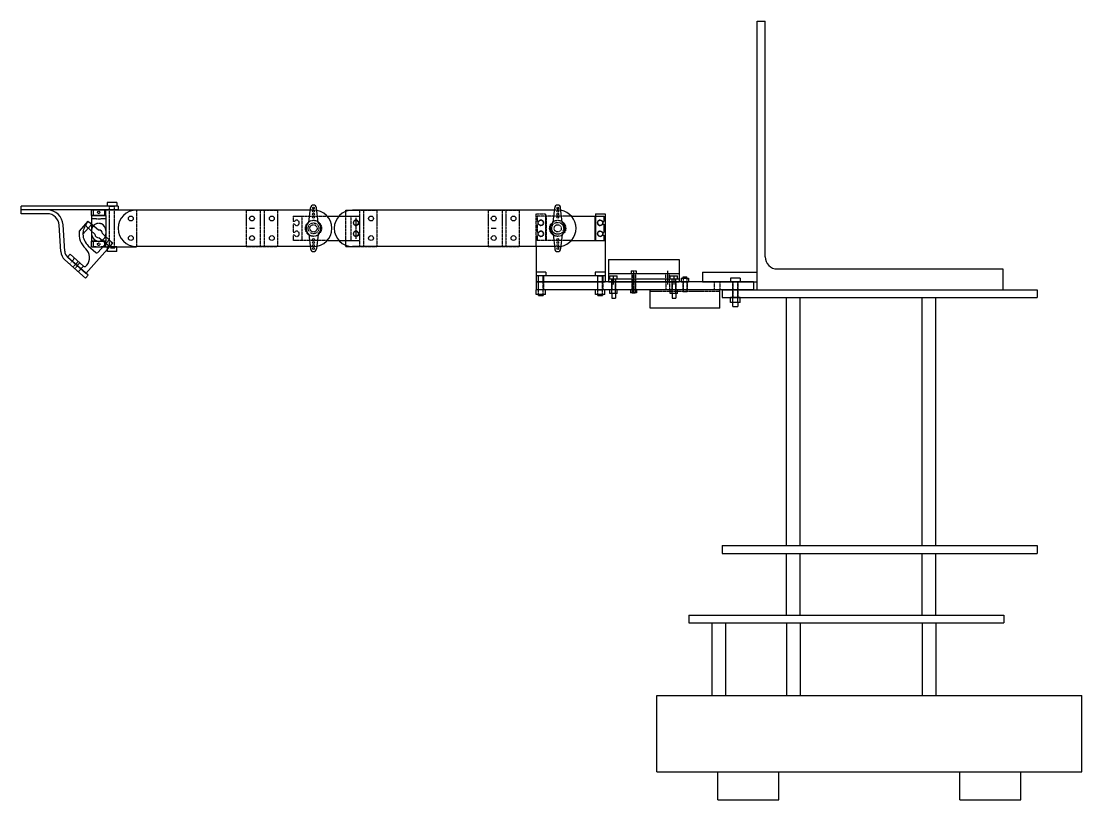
# Model space of a CAD drawing. Header units: millimetres. Extents: x 10529 to 14419, y 483 to 2820.
# Drawn here: x 11382 to 12251, y 489 to 1127 of the extents above; entities that cross this region are included whole.
import ezdxf

# ---------------------------------------------------------------- set-up
doc = ezdxf.new("R2010")
doc.units = ezdxf.units.MM
doc.header["$MEASUREMENT"] = 0
doc.linetypes.add('CENTER', pattern=[2, 1.25, -0.25, 0.25, -0.25])
doc.linetypes.add('HIDDEN', pattern=[0.375, 0.25, -0.125])
for name, color, linetype in [('Arduino', 181, 'Continuous'), ('Arm', 211, 'Continuous'), ('Batteries', 5, 'Continuous'), ('Bolt', 104, 'Continuous'), ('Centerline', 1, 'CENTER'), ('Connectors', 40, 'Continuous'), ('Hidden', 1, 'HIDDEN'), ('Platform', 3, 'Continuous'), ('Servo', 2, 'Continuous'), ('Servo1Holder', 183, 'Continuous'), ('Turtlebot', 4, 'Continuous')]:
    doc.layers.add(name, color=color, linetype=linetype)

msp = doc.modelspace()

# ---------------------------------------------------------------- linework, layer by layer
for p, q in [((11454.13579, 975.62057), (11458.43579, 975.62057)), ((11568.92528, 957.39557), (11572.92528, 957.39557)), ((11766.92528, 957.39557), (11770.92528, 957.39557)), ((11454.45579, 942.34557), (11458.43579, 942.34557)), ((11853.89579, 918.43236), (11858.19579, 918.43236)), ((11964.62079, 913.43236), (11968.97079, 913.43236)), ((11854.05579, 907.08236), (11858.03579, 907.08236)), ((11964.80579, 900.58236), (11968.78579, 900.58236))]:
    msp.add_line(p, q)
at = {"layer": 'Arduino'}
for p, q in [((11863.04579, 931.83236), (11920.74579, 931.83236)), ((11863.04579, 931.83236), (11863.04579, 913.43236)), ((11920.74579, 931.83236), (11920.74579, 913.43236)), ((11863.04579, 920.43236), (11920.74579, 920.43236)), ((11863.04579, 916.03236), (11920.74579, 916.03236)), ((11863.04579, 913.43236), (11920.74579, 913.43236))]:
    msp.add_line(p, q, dxfattribs=at)
at = {"layer": 'Arm'}
for p, q in [((11381.92079, 972.44557), (11381.92079, 975.62057)), ((11461.29579, 975.62057), (11381.92079, 975.62057)), ((11461.29579, 975.62057), (11461.29579, 972.44557)), ((11461.29579, 972.44557), (11381.92079, 972.44557)), ((11381.94433, 969.3609), (11381.94885, 972.53589)), ((11403.12435, 969.33076), (11381.94433, 969.3609)), ((11403.12887, 972.50576), (11381.94885, 972.53589)), ((11621.29579, 972.39557), (11476.29579, 972.39557)), ((11818.69729, 972.39557), (11653.29579, 972.39557)), ((11414.39334, 938.35065), (11413.09199, 959.93266)), ((11417.56258, 938.54175), (11416.26124, 960.12375)), ((11621.29579, 942.39557), (11476.29579, 942.39557)), ((11818.69729, 942.39557), (11653.29579, 942.39557)), ((11434.5514, 916.57164), (11417.74256, 931.46869)), ((11436.65727, 918.94776), (11419.84842, 933.84482)), ((11436.65727, 918.94776), (11434.5514, 916.57164))]:
    msp.add_line(p, q, dxfattribs=at)
for centre in [(11471.65829, 965.39557), (11570.92528, 965.39557), (11587.15028, 965.39557), (11668.44579, 965.39557), (11768.92528, 965.39557), (11785.15028, 965.39557), (11656.04579, 961.89557), (11471.65829, 949.39557), (11570.92528, 949.39557), (11587.15028, 949.39557), (11656.04579, 952.89557), (11668.44579, 949.39557), (11768.92528, 949.39557), (11785.15028, 949.39557)]:
    msp.add_circle(centre, 2, dxfattribs=at)
for centre, radius, start, end in [((11403.11012, 959.33077), 10, 3.45062866, 89.91848108), ((11403.11012, 959.33077), 13.175, 3.45062866, 89.91848108), ((11476.29579, 957.39557), 15, 90, 270), ((11621.29579, 957.39557), 15, 270, 90), ((11653.29579, 957.39557), 15, 90, 270), ((11821.29579, 957.39557), 15, 280.08076318, 79.91923682), ((11424.37521, 938.95254), 10, 183.45062866, 228.45062866), ((11424.37521, 938.95254), 6.825, 183.45062866, 228.45062866)]:
    msp.add_arc(centre, radius, start, end, dxfattribs=at)
at = {"layer": 'Batteries'}
for p, q in [((11897.04579, 892.08236), (11897.04579, 907.08236)), ((11954.04579, 907.08236), (11897.04579, 907.08236)), ((11954.04579, 892.08236), (11954.04579, 907.08236)), ((11954.04579, 892.08236), (11897.04579, 892.08236))]:
    msp.add_line(p, q, dxfattribs=at)
at = {"layer": 'Bolt'}
for p, q in [((11452.28579, 978.62057), (11452.28579, 975.62057)), ((11460.28579, 978.62057), (11452.28579, 978.62057)), ((11460.28579, 975.62057), (11452.28579, 975.62057)), ((11460.28579, 978.62057), (11460.28579, 975.62057)), ((11452.57079, 938.34557), (11452.57079, 942.34557)), ((11460.32079, 942.34557), (11452.57079, 942.34557)), ((11460.32079, 938.34557), (11452.57079, 938.34557)), ((11460.32079, 938.34557), (11460.32079, 942.34557)), ((11803.54579, 921.43236), (11803.54579, 918.43236)), ((11811.54579, 921.43236), (11803.54579, 921.43236)), ((11811.54579, 921.43236), (11811.54579, 918.43236)), ((11852.04579, 921.43236), (11852.04579, 918.43236)), ((11860.04579, 921.43236), (11852.04579, 921.43236)), ((11860.04579, 921.43236), (11860.04579, 918.43236)), ((11811.54579, 918.43236), (11803.54579, 918.43236)), ((11860.04579, 918.43236), (11852.04579, 918.43236)), ((11864.04579, 916.03236), (11864.04579, 918.53236)), ((11864.04579, 918.53236), (11870.04579, 918.53236)), ((11864.04579, 916.03236), (11870.04579, 916.03236)), ((11870.04579, 916.03236), (11870.04579, 918.53236)), ((11913.54579, 918.53236), (11919.54579, 918.53236)), ((11913.54579, 916.03236), (11913.54579, 918.53236)), ((11913.54579, 916.03236), (11919.54579, 916.03236)), ((11919.54579, 916.03236), (11919.54579, 918.53236)), ((11922.54579, 916.63236), (11928.54579, 916.63236)), ((11922.54579, 916.63236), (11922.54579, 913.43236)), ((11922.54579, 913.43236), (11928.54579, 913.43236)), ((11924.05579, 917.58236), (11927.03579, 917.58236)), ((11924.05579, 916.63236), (11924.05579, 917.58236)), ((11927.03579, 916.63236), (11927.03579, 917.58236)), ((11928.54579, 916.63236), (11928.54579, 913.43236)), ((11962.79579, 916.43236), (11962.79579, 913.43236)), ((11970.79579, 916.43236), (11962.79579, 916.43236)), ((11970.79579, 913.43236), (11962.79579, 913.43236)), ((11970.79579, 916.43236), (11970.79579, 913.43236)), ((11803.67079, 903.08236), (11803.67079, 907.08236)), ((11811.42079, 907.08236), (11803.67079, 907.08236)), ((11811.42079, 903.08236), (11811.42079, 907.08236)), ((11852.17079, 903.08236), (11852.17079, 907.08236)), ((11859.92079, 907.08236), (11852.17079, 907.08236)), ((11859.92079, 903.08236), (11859.92079, 907.08236)), ((11864.04579, 903.88236), (11864.04579, 907.08236)), ((11870.04579, 903.88236), (11864.04579, 903.88236)), ((11865.55579, 903.88236), (11865.55579, 900.03236)), ((11868.53579, 903.88236), (11868.53579, 900.03236)), ((11870.04579, 903.88236), (11870.04579, 907.08236)), ((11880.94579, 907.08236), (11880.94579, 904.58236)), ((11885.94579, 904.58236), (11880.94579, 904.58236)), ((11882.20579, 904.43236), (11882.20579, 904.58236)), ((11882.20579, 904.43236), (11884.68579, 904.43236)), ((11884.68579, 904.43236), (11884.68579, 904.58236)), ((11885.94579, 907.08236), (11885.94579, 904.58236)), ((11913.54579, 903.88236), (11913.54579, 907.08236)), ((11919.54579, 903.88236), (11913.54579, 903.88236)), ((11915.05579, 903.88236), (11915.05579, 900.03236)), ((11918.03579, 903.88236), (11918.03579, 900.03236)), ((11919.54579, 903.88236), (11919.54579, 907.08236)), ((11923.74579, 905.58236), (11927.34579, 905.58236)), ((11811.42079, 903.08236), (11803.67079, 903.08236)), ((11805.55579, 902.43236), (11805.55579, 903.08236)), ((11805.55579, 902.43236), (11809.53579, 902.43236)), ((11809.53579, 903.08236), (11809.53579, 902.43236)), ((11859.92079, 903.08236), (11852.17079, 903.08236)), ((11854.05579, 902.43236), (11854.05579, 903.08236)), ((11854.05579, 902.43236), (11858.03579, 902.43236)), ((11858.03579, 903.08236), (11858.03579, 902.43236)), ((11865.55579, 900.03236), (11868.53579, 900.03236)), ((11915.05579, 900.03236), (11918.03579, 900.03236)), ((11962.92079, 896.58236), (11962.92079, 900.58236)), ((11970.67079, 900.58236), (11962.92079, 900.58236)), ((11970.67079, 896.58236), (11962.92079, 896.58236)), ((11964.80579, 893.43236), (11964.80579, 896.58236)), ((11968.78579, 896.58236), (11968.78579, 893.43236)), ((11970.67079, 896.58236), (11970.67079, 900.58236)), ((11964.80579, 893.43236), (11968.78579, 893.43236))]:
    msp.add_line(p, q, dxfattribs=at)
at = {"layer": 'Centerline'}
for p, q in [((11656.04579, 966.04557), (11656.04579, 948.74557)), ((11883.44579, 922.43236), (11883.44579, 904.58236)), ((11911.24579, 922.43236), (11911.24579, 911.43236)), ((11865.55579, 903.88236), (11865.55579, 916.03236)), ((11867.04579, 911.43236), (11867.04579, 918.03236)), ((11868.53579, 903.88236), (11868.53579, 916.03236)), ((11915.05579, 903.88236), (11915.05579, 916.03236)), ((11916.54579, 918.03236), (11916.54579, 911.43236)), ((11918.03579, 903.88236), (11918.03579, 916.03236))]:
    msp.add_line(p, q, dxfattribs=at)
at = {"layer": 'Connectors'}
for p, q in [((11439.54579, 972.44557), (11476.29579, 972.44557)), ((11439.54579, 967.89557), (11439.54579, 972.44557)), ((11439.54579, 967.89557), (11451.29579, 967.89557)), ((11451.29579, 967.89557), (11451.29579, 972.44557)), ((11436.60579, 963.25354), (11429.46216, 955.19314)), ((11439.5432, 960.65022), (11432.45487, 952.65222)), ((11436.60579, 963.25354), (11439.5432, 960.65022)), ((11439.54579, 942.34557), (11439.54579, 946.89557)), ((11439.54579, 946.89557), (11451.29579, 946.89557)), ((11453.9496, 947.88237), (11445.01869, 937.80532)), ((11451.29579, 946.89557), (11447.6338, 946.89557)), ((11451.29579, 942.34557), (11451.29579, 946.89557)), ((11453.9496, 947.88237), (11456.88675, 945.27928)), ((11456.88675, 945.27928), (11434.91701, 920.49009)), ((11436.82059, 943.06667), (11442.90121, 937.67764)), ((11439.54579, 942.34557), (11476.29579, 942.34557)), ((11419.84842, 933.84482), (11421.95429, 936.22094)), ((11419.84842, 933.84482), (11434.91701, 920.49009)), ((11432.96316, 926.46419), (11421.95429, 936.22094)), ((11435.53694, 927.10673), (11435.08063, 926.59187))]:
    msp.add_line(p, q, dxfattribs=at)
for centre, radius, start, end in [((11445.42079, 952.77057), 16.14146, 171.36822592, 228.45062866), ((11445.42079, 952.77057), 12.96646, 180.522957, 228.45062866), ((11428.3308, 933.48734), 9.625, 318.42424488, 48.45062866), ((11443.89611, 938.80021), 1.5, 228.45062866, 318.45062866), ((11433.95805, 927.58677), 1.5, 228.45062866, 318.45062866)]:
    msp.add_arc(centre, radius, start, end, dxfattribs=at)
at = {"layer": 'Hidden'}
for p, q in [((11454.29579, 942.34557), (11454.29579, 975.62057)), ((11458.29579, 942.34557), (11458.29579, 975.62057)), ((11443.62236, 965.19557), (11447.21923, 965.19557)), ((11476.29579, 972.44557), (11476.29579, 942.34557)), ((11566.28778, 972.39557), (11566.28778, 942.39557)), ((11566.28778, 972.39557), (11591.78778, 972.39557)), ((11577.75028, 972.39557), (11577.75028, 942.39557)), ((11580.92528, 972.39557), (11580.92528, 942.39557)), ((11591.78778, 972.39557), (11591.78778, 942.39557)), ((11604.54579, 967.39557), (11604.54579, 963.04557)), ((11604.54579, 967.39557), (11632.47613, 967.39557)), ((11611.79579, 967.39557), (11611.79579, 947.39557)), ((11647.68329, 942.39557), (11647.68329, 972.39557)), ((11647.68329, 972.39557), (11673.08329, 972.39557)), ((11651.79579, 967.39557), (11651.79579, 947.39557)), ((11659.04579, 972.39557), (11659.04579, 942.39557)), ((11659.04579, 967.39557), (11659.04579, 963.04557)), ((11662.22079, 972.39557), (11662.22079, 942.39557)), ((11673.08329, 972.39557), (11673.08329, 942.39557)), ((11764.28778, 972.39557), (11764.28778, 942.39557)), ((11764.28778, 972.39557), (11789.78778, 972.39557)), ((11775.75028, 972.39557), (11775.75028, 942.39557)), ((11778.92528, 972.39557), (11778.92528, 942.39557)), ((11789.78778, 972.39557), (11789.78778, 942.39557)), ((11803.54579, 969.39557), (11811.29579, 969.39557)), ((11803.54579, 942.39557), (11803.54579, 969.39557)), ((11804.54579, 967.39557), (11804.54579, 963.04557)), ((11832.47613, 967.39557), (11804.54579, 967.39557)), ((11811.29579, 969.39557), (11811.29579, 947.39557)), ((11811.79579, 967.39557), (11811.79579, 947.39557)), ((11821.29579, 972.39557), (11818.69729, 972.39557)), ((11605.7292, 963.04557), (11604.54579, 963.04557)), ((11604.54579, 960.74557), (11604.54579, 954.04557)), ((11605.7292, 960.74557), (11604.54579, 960.74557)), ((11657.86238, 963.04557), (11659.04579, 963.04557)), ((11657.86238, 960.74557), (11659.04579, 960.74557)), ((11659.04579, 960.74557), (11659.04579, 954.04557)), ((11805.7292, 963.04557), (11804.54579, 963.04557)), ((11804.54579, 960.74557), (11804.54579, 954.04557)), ((11805.7292, 960.74557), (11804.54579, 960.74557)), ((11443.20833, 946.89557), (11447.6338, 946.89557)), ((11605.7292, 954.04557), (11604.54579, 954.04557)), ((11604.54579, 951.74557), (11604.54579, 947.39557)), ((11605.7292, 951.74557), (11604.54579, 951.74557)), ((11632.47613, 947.39557), (11604.54579, 947.39557)), ((11657.86238, 954.04557), (11659.04579, 954.04557)), ((11657.86238, 951.74557), (11659.04579, 951.74557)), ((11659.04579, 951.74557), (11659.04579, 947.39557)), ((11832.47613, 947.39557), (11803.54579, 947.39557)), ((11805.7292, 954.04557), (11804.54579, 954.04557)), ((11804.54579, 951.74557), (11804.54579, 947.39557)), ((11805.7292, 951.74557), (11804.54579, 951.74557)), ((11443.37868, 942.34557), (11447.46413, 942.34557)), ((11455.04579, 941.34557), (11458.97045, 941.34557)), ((11566.28778, 942.39557), (11591.78778, 942.39557)), ((11647.68329, 942.39557), (11673.08329, 942.39557)), ((11764.28778, 942.39557), (11789.78778, 942.39557)), ((11821.29579, 942.39557), (11818.69729, 942.39557)), ((11421.48448, 928.15237), (11425.69621, 932.90461)), ((11424.47802, 925.49931), (11428.68975, 930.25155)), ((11425.75788, 924.36501), (11429.96962, 929.11725)), ((11428.75142, 921.71195), (11432.96316, 926.46419)), ((11428.75142, 921.71195), (11432.96316, 926.46419)), ((11881.44579, 922.43236), (11885.44579, 922.43236)), ((11881.44579, 922.43236), (11881.44579, 920.43236)), ((11885.44579, 922.43236), (11885.44579, 920.43236)), ((11805.39579, 918.43236), (11805.39579, 913.43236)), ((11805.39579, 913.43236), (11805.39579, 907.08236)), ((11805.55579, 903.08236), (11805.55579, 918.43236)), ((11809.53579, 903.08236), (11809.53579, 918.43236)), ((11809.69579, 918.43236), (11809.69579, 913.43236)), ((11809.69579, 913.43236), (11809.69579, 907.08236)), ((11853.89579, 918.43236), (11853.89579, 913.43236)), ((11853.89579, 913.43236), (11853.89579, 907.08236)), ((11854.05579, 903.08236), (11854.05579, 918.43236)), ((11858.03579, 903.08236), (11858.03579, 918.43236)), ((11858.19579, 918.43236), (11858.19579, 913.43236)), ((11858.19579, 913.43236), (11858.19579, 907.08236)), ((11865.54579, 916.03236), (11865.54579, 913.43236)), ((11865.54579, 913.43236), (11865.54579, 907.08236)), ((11868.54579, 916.03236), (11868.54579, 913.43236)), ((11868.54579, 913.43236), (11868.54579, 907.08236)), ((11881.94579, 920.43236), (11881.94579, 913.43236)), ((11881.94579, 913.43236), (11881.94579, 907.08236)), ((11882.20579, 920.43236), (11882.20579, 904.58236)), ((11884.68579, 920.43236), (11884.68579, 904.58236)), ((11884.94579, 920.43236), (11884.94579, 913.43236)), ((11884.94579, 913.43236), (11884.94579, 907.08236)), ((11909.74579, 913.43236), (11909.74579, 920.43236)), ((11909.74579, 913.43236), (11909.74579, 907.08236)), ((11912.74579, 913.43236), (11912.74579, 920.43236)), ((11912.74579, 913.43236), (11912.74579, 907.08236)), ((11915.04579, 913.43236), (11915.04579, 916.03236)), ((11915.04579, 913.43236), (11915.04579, 907.08236)), ((11918.04579, 913.43236), (11918.04579, 916.03236)), ((11918.04579, 913.43236), (11918.04579, 907.08236)), ((11923.74579, 913.43236), (11923.74579, 907.08236)), ((11924.05579, 916.63236), (11924.05579, 905.89236)), ((11927.03579, 916.63236), (11927.03579, 905.89236)), ((11927.34579, 913.43236), (11927.34579, 907.08236)), ((11949.54579, 913.43236), (11949.54579, 907.08236)), ((11954.04579, 913.43236), (11954.04579, 907.08236)), ((11964.62079, 913.43236), (11964.62079, 900.58236)), ((11964.62079, 913.43236), (11964.62079, 907.08236)), ((11964.80579, 896.58236), (11964.80579, 913.43236)), ((11968.78579, 896.58236), (11968.78579, 913.43236)), ((11968.97079, 913.43236), (11968.97079, 900.58236)), ((11968.97079, 913.43236), (11968.97079, 907.08236)), ((11954.04579, 905.58236), (11897.04579, 905.58236)), ((11923.74579, 905.58236), (11923.74579, 907.08236)), ((11923.74579, 905.58236), (11924.05579, 905.89236)), ((11927.34579, 905.58236), (11927.03579, 905.89236)), ((11927.34579, 905.58236), (11927.34579, 907.08236))]:
    msp.add_line(p, q, dxfattribs=at)
for centre, radius in [((11621.29579, 957.39557), 6.585), ((11621.29579, 957.39557), 4.4), ((11621.29579, 957.39557), 2.95), ((11807.54579, 961.89557), 2.15), ((11821.29579, 957.39557), 6.585), ((11821.29579, 957.39557), 4.9), ((11821.29579, 957.39557), 2.95), ((11807.54579, 952.89557), 2.15), ((11445.42079, 944.39557), 1)]:
    msp.add_circle(centre, radius, dxfattribs=at)
for centre, radius, start, end in [((11821.29579, 957.39557), 15, 79.91923682, 90), ((11445.42079, 952.77057), 12.96646, 129.58388405, 180.522957), ((11445.42079, 955.52057), 5.875, 68.7920944, 111.19839508), ((11607.54579, 961.89557), 2.15, 212.336026, 147.663974), ((11656.04579, 961.89557), 2.15, 32.336026, 327.663974), ((11807.54579, 961.89557), 2.15, 212.336026, 147.663974), ((11445.42079, 952.77057), 5.875, 247.70418674, 292.30096129), ((11607.54579, 952.89557), 2.15, 212.336026, 147.663974), ((11656.04579, 952.89557), 2.15, 32.336026, 327.663974), ((11807.54579, 952.89557), 2.15, 212.336026, 147.663974), ((11821.29579, 957.39557), 15, 270, 280.08076318)]:
    msp.add_arc(centre, radius, start, end, dxfattribs=at)
at = {"layer": 'Platform'}
for p, q in [((11981.79579, 913.43236), (11803.54579, 913.43236)), ((11803.54579, 913.43236), (11803.54579, 907.08236)), ((11981.79579, 913.43236), (11981.79579, 907.08236)), ((11981.79579, 907.08236), (11803.54579, 907.08236))]:
    msp.add_line(p, q, dxfattribs=at)
at = {"layer": 'Servo'}
for p, q in [((11617.50371, 962.17366), (11618.89579, 974.09557)), ((11625.08787, 962.17366), (11623.69579, 974.09557)), ((11817.50371, 962.17366), (11818.89579, 974.09557)), ((11825.08787, 962.17366), (11823.69579, 974.09557)), ((11439.54579, 967.89557), (11439.54579, 946.89557)), ((11451.29579, 967.89557), (11439.54579, 967.89557)), ((11443.62236, 965.19557), (11439.54579, 965.19557)), ((11440.74079, 972.44557), (11440.74079, 967.89557)), ((11450.10079, 972.44557), (11440.74079, 972.44557)), ((11451.29579, 965.19557), (11447.21923, 965.19557)), ((11450.10079, 972.44557), (11450.10079, 967.89557)), ((11451.29579, 967.89557), (11451.29579, 946.89557)), ((11632.47613, 967.39557), (11659.04579, 967.39557)), ((11832.47613, 967.39557), (11859.04579, 967.39557)), ((11851.79579, 967.39557), (11851.79579, 947.39557)), ((11859.04579, 967.39557), (11859.04579, 963.04557)), ((11435.45042, 958.93451), (11442.21467, 952.47194)), ((11445.33202, 955.98934), (11438.04679, 961.97644)), ((11857.86238, 963.04557), (11859.04579, 963.04557)), ((11857.86238, 960.74557), (11859.04579, 960.74557)), ((11859.04579, 960.74557), (11859.04579, 954.04557)), ((11443.20833, 946.89557), (11439.54579, 946.89557)), ((11440.74079, 946.89557), (11440.74079, 942.34557)), ((11452.7381, 943.61308), (11445.50957, 949.55179)), ((11448.62692, 953.0692), (11455.44602, 946.55615)), ((11450.10079, 946.89557), (11450.10079, 942.34557)), ((11617.50371, 952.61748), (11618.89579, 940.69557)), ((11625.08787, 952.61748), (11623.69579, 940.69557)), ((11632.47613, 947.39557), (11659.04579, 947.39557)), ((11817.50371, 952.61748), (11818.89579, 940.69557)), ((11825.08787, 952.61748), (11823.69579, 940.69557)), ((11832.47613, 947.39557), (11859.04579, 947.39557)), ((11857.86238, 954.04557), (11859.04579, 954.04557)), ((11857.86238, 951.74557), (11859.04579, 951.74557)), ((11859.04579, 951.74557), (11859.04579, 947.39557)), ((11443.37868, 942.34557), (11440.74079, 942.34557)), ((11450.10079, 942.34557), (11447.46413, 942.34557))]:
    msp.add_line(p, q, dxfattribs=at)
for centre, radius in [((11621.29579, 973.99557), 0.75), ((11821.29579, 973.99557), 0.75), ((11445.42079, 970.39557), 1), ((11621.29579, 971.49557), 0.75), ((11621.29579, 968.99557), 0.75), ((11621.29579, 966.49557), 0.75), ((11821.29579, 971.49557), 0.75), ((11821.29579, 968.99557), 0.75), ((11821.29579, 966.49557), 0.75), ((11621.29579, 948.29557), 0.75), ((11821.29579, 948.29557), 0.75), ((11621.29579, 945.79557), 0.75), ((11621.29579, 943.29557), 0.75), ((11621.29579, 940.79557), 0.75), ((11821.29579, 945.79557), 0.75), ((11821.29579, 943.29557), 0.75), ((11821.29579, 940.79557), 0.75)]:
    msp.add_circle(centre, radius, dxfattribs=at)
for centre, radius, start, end in [((11621.29579, 974.09557), 2.4, 0, 180), ((11821.29579, 974.09557), 2.4, 0, 180), ((11436.77695, 960.43128), 2, 50.58618922, 228.45062866), ((11445.42079, 955.52057), 5.875, 111.19839508, 180), ((11445.42079, 952.77057), 3.22, 5.32140383, 91.57985348), ((11445.42079, 955.52057), 5.875, 0, 68.7920944), ((11621.29579, 957.39557), 6.1, 128.43689974, 231.56310026), ((11621.29579, 957.39557), 6.1, 308.43689974, 51.56310026), ((11821.29579, 957.39557), 6.1, 128.43689974, 231.56310026), ((11821.29579, 957.39557), 6.1, 308.43689974, 51.56310026), ((11856.04579, 961.89557), 2.15, 32.336026, 327.663974), ((11445.42079, 952.77057), 5.875, 180, 247.70418674), ((11445.42079, 952.77057), 3.22, 185.32140383, 271.57985348), ((11445.42079, 952.77057), 5.875, 292.30096129, 0), ((11856.04579, 952.89557), 2.15, 32.336026, 327.663974), ((11454.06463, 945.10985), 2, 228.45062866, 46.3150681), ((11621.29579, 940.69557), 2.4, 180, 0), ((11821.29579, 940.69557), 2.4, 180, 0)]:
    msp.add_arc(centre, radius, start, end, dxfattribs=at)
at = {"layer": 'Servo1Holder'}
for p, q in [((11852.29579, 969.39557), (11860.04579, 969.39557)), ((11852.29579, 969.39557), (11852.29579, 967.39557)), ((11852.29579, 969.39557), (11852.29579, 947.39557)), ((11860.04579, 969.39557), (11860.04579, 913.43236)), ((11832.47613, 947.39557), (11860.04579, 947.39557)), ((11803.54579, 942.39557), (11803.54579, 913.43236)), ((11860.04579, 918.43236), (11803.54579, 918.43236)), ((11803.54579, 913.43236), (11860.04579, 913.43236))]:
    msp.add_line(p, q, dxfattribs=at)
for centre in [(11856.04579, 961.89557), (11856.04579, 952.89557)]:
    msp.add_circle(centre, 2.15, dxfattribs=at)
at = {"layer": 'Turtlebot'}
for p, q in [((11984.78579, 1127.08236), (11991.25579, 1127.08236)), ((11984.78579, 907.08236), (11984.78579, 1127.08236)), ((11991.25579, 934.09236), (11991.25579, 1127.08236)), ((11939.78579, 921.43236), (11984.78579, 921.43236)), ((11939.78579, 921.43236), (11939.78579, 913.43236)), ((12001.25579, 924.09236), (12185.78579, 924.09236)), ((12185.78579, 924.09236), (12185.78579, 907.08236)), ((11939.78579, 913.43236), (11984.78579, 913.43236)), ((11956.04579, 907.08236), (12214.04579, 907.08236)), ((11956.04579, 907.08236), (11956.04579, 900.58236)), ((12214.04579, 907.08236), (12214.04579, 900.58236)), ((11956.04579, 900.58236), (12214.04579, 900.58236)), ((12008.68579, 697.58236), (12008.68579, 900.58236)), ((12019.78579, 697.58236), (12019.78579, 900.58236)), ((12119.78579, 697.58236), (12119.78579, 900.58236)), ((12130.93579, 697.58236), (12130.93579, 900.58236)), ((11956.04579, 697.58236), (12214.04579, 697.58236)), ((11956.04579, 697.58236), (11956.04579, 691.08236)), ((12214.04579, 697.58236), (12214.04579, 691.08236)), ((11956.04579, 691.08236), (12214.04579, 691.08236)), ((12008.68579, 640.58236), (12008.68579, 691.08236)), ((12019.78579, 640.58236), (12019.78579, 691.08236)), ((12119.78579, 640.58236), (12119.78579, 691.08236)), ((12130.93579, 640.58236), (12130.93579, 691.08236)), ((11928.75579, 640.58236), (12186.75579, 640.58236)), ((11928.75579, 640.58236), (11928.75579, 634.08236)), ((12186.75579, 640.58236), (12186.75579, 634.08236)), ((11928.75579, 634.08236), (12186.75579, 634.08236)), ((11947.53579, 634.08236), (11947.53579, 574.58236)), ((11958.68579, 634.08236), (11958.68579, 574.58236)), ((12008.68579, 634.08236), (12008.68579, 574.58236)), ((12019.78579, 634.08236), (12019.78579, 574.58236)), ((12119.78579, 634.08236), (12119.78579, 574.58236)), ((12130.93579, 634.08236), (12130.93579, 574.58236)), ((11902.53579, 512.04236), (11902.53579, 574.58236)), ((11902.53579, 574.58236), (12250.53579, 574.58236)), ((12250.53579, 512.04236), (12250.53579, 574.58236)), ((11902.53579, 512.04236), (12250.53579, 512.04236)), ((11952.53579, 489.18236), (11952.53579, 512.04236)), ((12002.53579, 489.18236), (12002.53579, 512.04236)), ((12150.53579, 489.18236), (12150.53579, 512.04236)), ((12200.53579, 489.18236), (12200.53579, 512.04236)), ((11952.53579, 489.18236), (12002.53579, 489.18236)), ((12150.53579, 489.18236), (12200.53579, 489.18236))]:
    msp.add_line(p, q, dxfattribs=at)
msp.add_arc((12001.25579, 934.09236), 10, 180, 270, dxfattribs=at)

doc.saveas('drawing.dxf')
